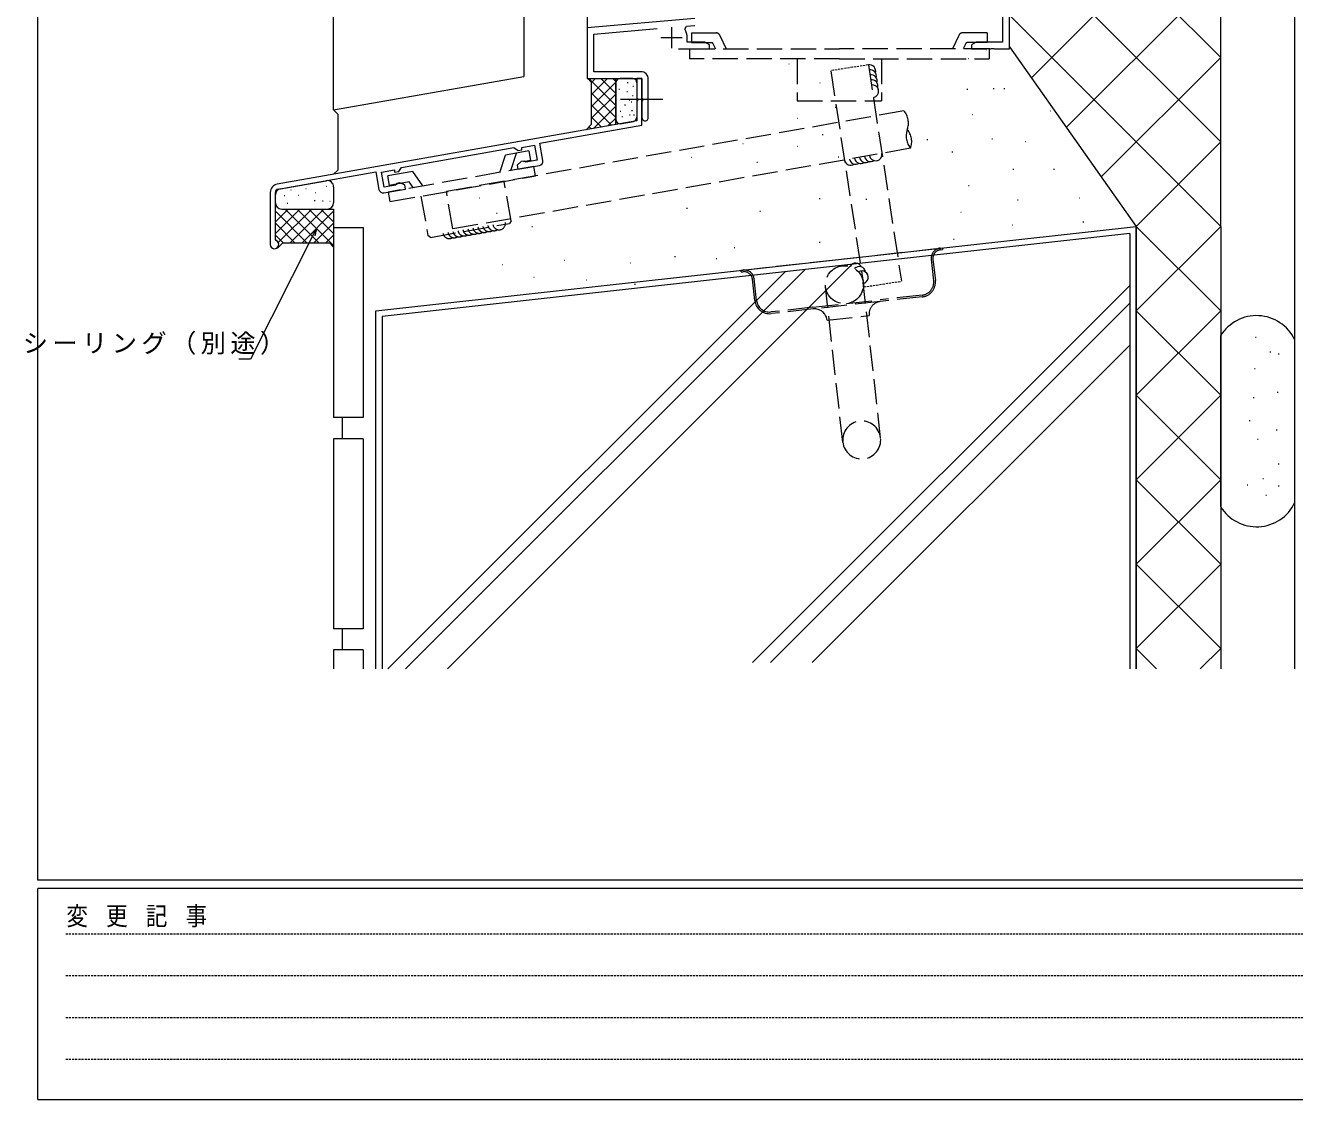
# Model space of a CAD drawing. Units: millimetres, scale not verified. Extents: x -567 to 567, y -403 to 403.
# Drawn here: x -565.7 to -265.2, y -403 to -148.6 of the extents above; entities that cross this region are included whole.
import ezdxf

# ---------------------------------------------------------------- set-up
doc = ezdxf.new("R2010")
doc.units = ezdxf.units.MM
doc.header["$LTSCALE"] = 2
for name, pattern in [('USER1', [0.375, 0.25, -0.125]), ('USER2', [13, 10, -1, 1, -1]), ('USER3', [4, 3, -1])]:
    doc.linetypes.add(name, pattern=pattern)
for name, color, linetype, lineweight in [('0-1_YKK_ZWAK', 7, 'Continuous', 18), ('0-3_YKK_11', 7, 'Continuous', 18), ('0-4_YKK_12', 2, 'Continuous', 18), ('0-5_YSS_K', 3, 'Continuous', 18), ('0-6_YKK_13', 4, 'Continuous', 18), ('0-7_YKK_D', 6, 'Continuous', 18)]:
    doc.layers.add(name, color=color, linetype=linetype, lineweight=lineweight)
doc.styles.add('ＭＳ ゴシック', font='')
doc.styles.get('ＭＳ ゴシック').set_extended_font_data('MS Gothic')

msp = doc.modelspace()

# ---------------------------------------------------------------- linework, layer by layer
at = {"layer": '0-1_YKK_ZWAK'}
for p, q in [((-562.726, -350.982), (-562.726, 399.018)), ((537.274, -350.982), (-562.726, -350.982)), ((-562.726, -402.982), (-562.726, -352.982)), ((483.274, -352.982), (-562.726, -352.982)), ((-562.726, -402.982), (483.274, -402.982))]:
    msp.add_line(p, q, dxfattribs=at)
at = {"layer": '0-1_YKK_ZWAK', "linetype": 'USER1'}
for p, q in [((-556.157, -363.714), (-201.596, -363.714)), ((-556.157, -373.612), (-201.596, -373.612)), ((-556.157, -383.51), (-201.596, -383.51)), ((-556.157, -393.408), (-201.596, -393.408))]:
    msp.add_line(p, q, dxfattribs=at)
at = {"layer": '0-3_YKK_11'}
for p, q in [((-332.728, -154.166), (-332.728, -106.166)), ((-334.358, -109.796), (-334.358, -152.536)), ((-407.228, -146.935), (-432.728, -149.166)), ((-432.728, -149.166), (-432.728, -161.166)), ((-431.098, -150.66), (-416.098, -149.347)), ((-412.728, -148.966), (-412.728, -153.966)), ((-409.589, -149.508), (-409.208, -148.745)), ((-409.208, -148.745), (-407.241, -148.573)), ((-431.098, -159.536), (-431.098, -150.66)), ((-415.228, -151.466), (-410.228, -151.466)), ((-409.028, -152.536), (-409.028, -151.466)), ((-404.819, -152.536), (-409.028, -152.536)), ((-403.728, -153.166), (-404.819, -152.536)), ((-403.728, -154.166), (-403.728, -153.166)), ((-340.637, -152.536), (-341.728, -153.166)), ((-341.728, -153.166), (-341.728, -154.166)), ((-334.358, -152.536), (-340.637, -152.536)), ((-411.078, -154.166), (-403.728, -154.166)), ((-341.728, -154.166), (-338.186, -154.166)), ((-338.186, -154.166), (-338.003, -154.046)), ((-338.003, -154.046), (-337.453, -154.046)), ((-337.453, -154.046), (-337.27, -154.166)), ((-337.27, -154.166), (-337.186, -154.166)), ((-337.186, -154.166), (-337.003, -154.046)), ((-337.003, -154.046), (-336.453, -154.046)), ((-336.453, -154.046), (-336.27, -154.166)), ((-336.27, -154.166), (-332.728, -154.166)), ((-432.728, -161.166), (-419.728, -161.166)), ((-420.028, -159.536), (-431.098, -159.536)), ((-420.928, -161.167), (-420.928, -165.708)), ((-419.728, -161.167), (-420.928, -161.167)), ((-419.728, -161.166), (-419.728, -165.708)), ((-419.728, -172.174), (-419.728, -161.167)), ((-418.228, -170.416), (-418.228, -161.336)), ((-420.928, -165.708), (-420.808, -165.892)), ((-420.808, -166.442), (-420.928, -166.625)), ((-420.928, -166.625), (-420.928, -171.167)), ((-420.808, -165.892), (-420.808, -166.442)), ((-419.728, -165.708), (-419.608, -165.891)), ((-419.608, -166.441), (-419.728, -166.624)), ((-419.728, -166.624), (-419.728, -170.416)), ((-419.608, -165.891), (-419.608, -166.441)), ((-420.928, -171.167), (-506.071, -186.18)), ((-443.924, -176.44), (-419.728, -172.174)), ((-448.162, -177.492), (-445.152, -176.961)), ((-445.152, -176.961), (-444.527, -180.507)), ((-443.195, -180.576), (-443.924, -176.44)), ((-476.62, -182.205), (-450.03, -177.517)), ((-450.03, -177.517), (-449.045, -178.206)), ((-449.045, -178.206), (-448.162, -178.05)), ((-448.162, -178.05), (-448.162, -177.492)), ((-505.863, -187.362), (-482.726, -183.282)), ((-482.726, -183.282), (-481.996, -187.418)), ((-481.393, -183.352), (-478.306, -182.807)), ((-478.306, -182.807), (-478.306, -183.366)), ((-478.306, -183.366), (-477.309, -183.19)), ((-477.309, -183.19), (-476.62, -182.205)), ((-448.305, -180.817), (-449.301, -181.653)), ((-449.301, -181.653), (-449.127, -182.638)), ((-449.127, -182.638), (-444.006, -181.735)), ((-447.641, -180.7), (-448.305, -180.817)), ((-447.415, -180.838), (-447.641, -180.7)), ((-447.189, -180.976), (-447.415, -180.838)), ((-444.527, -180.507), (-447.189, -180.976)), ((-480.768, -186.897), (-481.393, -183.352)), ((-477.941, -186.221), (-478.106, -186.427)), ((-477.776, -186.014), (-477.941, -186.221)), ((-477.112, -185.897), (-477.776, -186.014)), ((-475.891, -186.341), (-477.112, -185.897)), ((-507.724, -188.149), (-507.724, -200.471)), ((-506.524, -199.271), (-506.524, -188.149)), ((-480.838, -188.229), (-475.717, -187.326)), ((-478.106, -186.427), (-480.768, -186.897)), ((-475.717, -187.326), (-475.891, -186.341)), ((-506.339, -199.548), (-506.524, -199.271))]:
    msp.add_line(p, q, dxfattribs=at)
for centre, radius, start, end in [((-412.728, -151.466), 3.7, 0, 31.96331), ((-420.028, -161.336), 1.8, 0.00001, 89.99999), ((-418.978, -170.416), 0.75, 179.99999, 0.00001), ((-444.18, -180.75), 1, 280, 10), ((-505.724, -188.149), 2, 99.99999, 180.00002), ((-505.724, -188.149), 0.8, 99.99999, 180.00002), ((-481.012, -187.244), 1, 190.00002, 280), ((-506.724, -200.471), 1, 180.00002, 67.38012)]:
    msp.add_arc(centre, radius, start, end, dxfattribs=at)
at = {"layer": '0-4_YKK_12'}
for p, q in [((-432.728, 30.334), (-432.728, -161.166)), ((-432.728, -161.166), (-420.028, -161.166))]:
    msp.add_line(p, q, dxfattribs=at)
at = {"layer": '0-5_YSS_K'}
for p, q in [((-492.726, -168.595), (-492.726, 30.334)), ((-447.726, 30.334), (-447.726, -160.661)), ((-265.228, -126.166), (-265.229, -300.982)), ((-330.828, -128.072), (-282.728, -176.172)), ((-297.708, -131.166), (-327.547, -161.005)), ((-307.735, -131.166), (-282.728, -156.173)), ((-282.728, -196.17), (-282.728, -131.166)), ((-282.728, -136.175), (-319.276, -172.723)), ((-332.876, -146.022), (-282.728, -196.17)), ((-338.254, -154.279), (-338.154, -154.279)), ((-332.728, -153.666), (-302.726, -196.17)), ((-282.728, -156.173), (-311.001, -184.447)), ((-384.947, -157.703), (-384.847, -157.703)), ((-342.537, -156.419), (-342.437, -156.419)), ((-492.726, -168.595), (-447.726, -160.661)), ((-432.64, -161.078), (-431.728, -161.991)), ((-432.319, -161.166), (-425.928, -167.557)), ((-431.728, -162.168), (-430.726, -161.166)), ((-431.728, -164.996), (-427.898, -161.166)), ((-431.728, -161.991), (-431.728, -172.071)), ((-431.728, -167.825), (-425.928, -162.024)), ((-429.49, -161.166), (-425.928, -164.729)), ((-426.662, -161.166), (-425.928, -161.9)), ((-425.928, -172.048), (-425.928, -161.166)), ((-425.928, -162.166), (-425.928, -170.872)), ((-421.928, -161.166), (-424.928, -161.166)), ((-423.22, -162.137), (-423.02, -162.137)), ((-420.928, -162.166), (-420.928, -170.328)), ((-377.664, -162.198), (-377.564, -162.198)), ((-431.728, -164.586), (-425.928, -170.386)), ((-431.728, -170.653), (-425.928, -164.853)), ((-425.223, -163.688), (-425.023, -163.688)), ((-423.349, -164.269), (-423.149, -164.269)), ((-421.993, -165.173), (-421.793, -165.173)), ((-421.928, -162.977), (-421.728, -162.977)), ((-342.804, -163.688), (-342.604, -163.688)), ((-336.561, -163.509), (-336.361, -163.509)), ((-334.064, -163.509), (-333.864, -163.509)), ((-431.728, -167.414), (-426.919, -172.223)), ((-431.23, -172.983), (-425.928, -167.681)), ((-424.835, -166.078), (-424.635, -166.078)), ((-423.866, -167.37), (-423.666, -167.37)), ((-422.768, -166.207), (-422.568, -166.207)), ((-422.316, -166.659), (-422.116, -166.659)), ((-374.02, -167.969), (-373.82, -167.969)), ((-491.726, -169.595), (-492.726, -168.595)), ((-491.726, -169.595), (-491.726, -182.827)), ((-431.728, -170.243), (-429.323, -172.647)), ((-427.796, -172.378), (-425.928, -170.51)), ((-424.9, -168.856), (-424.7, -168.856)), ((-424.512, -170.148), (-424.312, -170.148)), ((-422.703, -169.761), (-422.503, -169.761)), ((-422.186, -168.727), (-421.986, -168.727)), ((-421.734, -169.761), (-421.534, -169.761)), ((-383.019, -170.546), (-382.919, -170.546)), ((-341.466, -169.69), (-341.366, -169.69)), ((-341.466, -169.69), (-341.366, -169.69)), ((-323.046, -168.833), (-322.946, -168.833)), ((-431.728, -172.071), (-432.942, -173.285)), ((-432.228, -172.571), (-431.728, -173.071)), ((-424.928, -171.872), (-421.754, -171.312)), ((-395.871, -176.539), (-395.771, -176.539)), ((-383.019, -177.181), (-382.919, -177.181)), ((-377.052, -174.39), (-376.852, -174.39)), ((-352.258, -175.639), (-352.058, -175.639)), ((-336.918, -175.46), (-336.718, -175.46)), ((-329.043, -176.111), (-328.943, -176.111)), ((-282.728, -176.172), (-302.726, -196.17)), ((-408.079, -179.75), (-407.979, -179.75)), ((-373.306, -179.741), (-373.106, -179.741)), ((-346.372, -178.493), (-346.172, -178.493)), ((-491.726, -182.827), (-492.726, -183.827)), ((-392.57, -180.99), (-392.37, -180.99)), ((-331.924, -182.595), (-331.724, -182.595)), ((-322.291, -182.595), (-322.091, -182.595)), ((-505.284, -187.26), (-494.487, -185.356)), ((-506.524, -190.566), (-506.524, -188.737)), ((-504.41, -188.837), (-504.31, -188.837)), ((-502.868, -187.546), (-502.768, -187.546)), ((-502.868, -187.546), (-502.768, -187.546)), ((-501.074, -188.765), (-500.974, -188.765)), ((-499.316, -187.188), (-499.216, -187.188)), ((-497.056, -188.156), (-496.956, -188.156)), ((-494.474, -186.65), (-494.374, -186.65)), ((-492.726, -186.833), (-492.726, -190.566)), ((-342.448, -186.519), (-342.248, -186.519)), ((-506.524, -197.896), (-500.694, -192.066)), ((-506.524, -195.067), (-503.523, -192.066)), ((-505.827, -200.028), (-497.866, -192.066)), ((-505.024, -192.066), (-492.726, -192.066)), ((-504.217, -192.066), (-496.214, -200.069)), ((-503.751, -190.675), (-503.551, -190.675)), ((-503.04, -200.069), (-495.037, -192.066)), ((-501.388, -192.066), (-492.728, -200.726)), ((-498.56, -192.066), (-492.726, -197.9)), ((-497.294, -190.07), (-497.094, -190.07)), ((-495.731, -192.066), (-492.726, -195.071)), ((-495.398, -190.11), (-495.198, -190.11)), ((-493.613, -190.235), (-493.513, -190.235)), ((-492.726, -192.066), (-492.726, -201.069)), ((-458.2, -189.381), (-458.1, -189.381)), ((-409.159, -191.871), (-408.959, -191.871)), ((-377.765, -189.552), (-377.565, -189.552)), ((-366.706, -189.73), (-366.506, -189.73)), ((-330.853, -189.908), (-330.653, -189.908)), ((-316.192, -189.381), (-316.092, -189.381)), ((-506.524, -192.588), (-499.043, -200.069)), ((-500.212, -200.069), (-492.726, -192.584)), ((-454.13, -193.02), (-454.03, -193.02)), ((-391.857, -192.584), (-391.657, -192.584)), ((-344.251, -192.806), (-344.151, -192.806)), ((-315.335, -195.081), (-315.135, -195.081)), ((-506.524, -195.416), (-501.871, -200.069)), ((-506.524, -198.244), (-504.699, -200.069)), ((-497.383, -200.069), (-492.726, -195.412)), ((-494.555, -200.069), (-492.726, -198.24)), ((-492.726, -196.47), (-485.726, -196.47)), ((-492.726, -196.47), (-492.726, -241.47)), ((-485.726, -196.47), (-485.726, -241.47)), ((-482.726, -216.169), (-302.726, -196.17)), ((-304.226, -197.846), (-481.226, -217.512)), ((-445.777, -196.231), (-445.677, -196.231)), ((-332.042, -195.803), (-331.942, -195.803)), ((-304.226, -197.846), (-304.226, -300.982)), ((-302.726, -300.982), (-302.726, -196.17)), ((-302.726, -196.17), (-302.726, -300.982)), ((-302.726, -196.17), (-282.728, -216.168)), ((-282.728, -196.17), (-302.726, -216.168)), ((-282.728, -196.17), (-282.728, -300.982)), ((-504.716, -200.069), (-506.021, -201.373)), ((-397.921, -201.146), (-397.721, -201.146)), ((-377.765, -199.897), (-377.565, -199.897)), ((-346.015, -199.184), (-345.815, -199.184)), ((-438.066, -204.15), (-437.966, -204.15)), ((-412.013, -203.286), (-411.813, -203.286)), ((-402.202, -203.821), (-402.002, -203.821)), ((-385.848, -206.915), (-479.916, -300.982)), ((-381.075, -206.384), (-475.673, -300.982)), ((-369.938, -205.147), (-465.774, -300.982)), ((-452.845, -205.22), (-452.745, -205.22)), ((-422.43, -204.792), (-422.33, -204.792)), ((-445.348, -208.217), (-445.248, -208.217)), ((-432.925, -208.859), (-432.825, -208.859)), ((-421.467, -209.886), (-421.267, -209.886)), ((-304.226, -210.146), (-393.563, -299.483)), ((-482.726, -300.982), (-482.726, -216.169)), ((-304.226, -214.388), (-389.32, -299.483)), ((-282.728, -216.168), (-302.726, -236.166)), ((-302.726, -216.168), (-282.728, -236.166)), ((-481.226, -217.483), (-481.226, -300.982)), ((-282.728, -262.581), (-282.728, -222.045)), ((-304.226, -224.288), (-379.421, -299.483)), ((-274.514, -222.429), (-274.314, -222.429)), ((-271.069, -225.874), (-270.869, -225.874)), ((-269.1, -226.366), (-268.901, -226.366)), ((-274.76, -229.811), (-274.56, -229.811)), ((-282.728, -236.166), (-302.726, -256.164)), ((-302.726, -236.166), (-282.728, -256.164)), ((-275.006, -236.701), (-274.806, -236.701)), ((-269.347, -235.471), (-269.147, -235.471)), ((-485.726, -241.47), (-492.726, -241.47)), ((-490.726, -241.47), (-490.726, -246.47)), ((-275.99, -242.114), (-275.79, -242.114)), ((-269.593, -244.329), (-269.393, -244.329)), ((-485.726, -246.47), (-492.726, -246.47)), ((-492.726, -246.47), (-492.726, -291.47)), ((-485.726, -246.47), (-485.726, -291.47)), ((-274.022, -246.543), (-273.822, -246.543)), ((-269.1, -252.449), (-268.901, -252.449)), ((-282.728, -256.164), (-302.726, -276.162)), ((-302.726, -256.164), (-282.728, -276.162)), ((-276.482, -257.37), (-276.282, -257.37)), ((-272.791, -255.894), (-272.591, -255.894)), ((-269.1, -257.616), (-268.901, -257.616)), ((-272.053, -259.831), (-271.853, -259.831)), ((-282.728, -276.162), (-302.726, -296.16)), ((-302.726, -276.162), (-282.728, -296.16)), ((-485.726, -291.47), (-492.726, -291.47)), ((-490.726, -291.47), (-490.726, -296.47)), ((-485.726, -296.47), (-492.726, -296.47)), ((-492.726, -296.47), (-492.726, -300.982)), ((-485.726, -296.47), (-485.726, -300.982)), ((-302.726, -296.16), (-297.904, -300.982)), ((-282.728, -296.16), (-287.55, -300.982))]:
    msp.add_line(p, q, dxfattribs=at)
at = {"layer": '0-5_YSS_K', "linetype": 'USER1'}
for p, q in [((-366.131, -157.941), (-375.028, -159.299)), ((-367.216, -210.518), (-358.319, -209.161))]:
    msp.add_line(p, q, dxfattribs=at)
at = {"layer": '0-5_YSS_K', "linetype": 'USER3'}
for p, q in [((-366.131, -157.941), (-358.314, -209.16)), ((-375.028, -159.299), (-367.211, -210.518)), ((-357.704, -168.82), (-466.036, -187.922)), ((-356.141, -177.683), (-464.473, -196.785)), ((-464.469, -196.785), (-466.032, -187.922))]:
    msp.add_line(p, q, dxfattribs=at)
at = {"layer": '0-5_YSS_K'}
msp.add_lwpolyline([(-504.716, -200.069), (-493.726, -200.069), (-492.726, -201.069)], dxfattribs=at)
for centre, radius, start, end in [((-365.905, -159.424), 1.5, 345.09904, 98.67722), ((-365.724, -160.61), 1.5, 345.09904, 98.67722), ((-424.928, -162.166), 1, 90, 180), ((-421.928, -162.166), 1, 0, 90), ((-365.543, -161.797), 1.5, 345.09904, 98.67722), ((-365.362, -162.983), 1.5, 345.09904, 98.67722), ((-365.181, -164.169), 1.5, 278.67722, 98.67722), ((-424.928, -170.872), 1, 180, 270), ((-421.928, -170.328), 1, 280, 0), ((-369.143, -179.976), 1.5, 190.0001, 303.57828), ((-367.962, -179.768), 1.5, 190.0001, 303.57828), ((-366.78, -179.559), 1.5, 190.0001, 303.57828), ((-365.598, -179.351), 1.5, 190.0001, 303.57828), ((-364.416, -179.143), 1.5, 190.0001, 10.0001), ((-370.325, -180.184), 1.5, 190.0001, 303.57828), ((-494.226, -186.833), 1.5, 0, 100), ((-505.024, -188.737), 1.5, 100, 180), ((-505.024, -190.566), 1.5, 180, 270), ((-494.226, -190.566), 1.5, 270, 0), ((-369.135, -206.358), 1.5, 22.39729, 153.23179), ((-368.271, -207.194), 1.5, 7.04678, 137.88128), ((-367.659, -208.229), 1.5, 283.34263, 122.53077), ((-274.228, -227.313), 10, 25.84644, 148.21167), ((-274.228, -257.313), 10, 211.78833, 334.14901)]:
    msp.add_arc(centre, radius, start, end, dxfattribs=at)
at = {"layer": '0-5_YSS_K', "linetype": 'USER3'}
for centre, radius, start, end in [((-361.151, -171.713), 4.5, 340.00021, 40.00016), ((-352.694, -174.791), 4.5, 160.00016, 220.00021), ((-360.37, -176.144), 4.5, 340.00016, 40.00021), ((-453.543, -195.495), 1.5, 190.0001, 10.0001), ((-465.361, -197.579), 1.5, 190.0001, 303.57828), ((-464.179, -197.371), 1.5, 190.0001, 303.57828), ((-462.997, -197.162), 1.5, 190.0001, 303.57828), ((-461.816, -196.954), 1.5, 190.0001, 303.57828), ((-460.634, -196.746), 1.5, 190.0001, 303.57828), ((-459.452, -196.537), 1.5, 190.0001, 303.57828), ((-458.27, -196.329), 1.5, 190.0001, 303.57828), ((-457.089, -196.12), 1.5, 190.0001, 303.57828), ((-455.907, -195.912), 1.5, 190.0001, 303.57828), ((-454.725, -195.704), 1.5, 190.0001, 303.57828)]:
    msp.add_arc(centre, radius, start, end, dxfattribs=at)
at = {"layer": '0-6_YKK_13', "linetype": 'USER3'}
for p, q in [((-408.003, -150.366), (-402.175, -150.366)), ((-408.003, -150.366), (-408.003, -152.666)), ((-408.003, -152.666), (-403.194, -152.666)), ((-402.922, -152.839), (-402.303, -154.166)), ((-401.268, -150.944), (-399.766, -154.166)), ((-344.737, -150.944), (-346.24, -154.166)), ((-338.003, -150.366), (-343.831, -150.366)), ((-343.084, -152.839), (-343.702, -154.166)), ((-338.003, -152.666), (-342.812, -152.666)), ((-338.003, -150.366), (-338.003, -152.666)), ((-408.503, -154.166), (-373.003, -154.166)), ((-408.503, -154.166), (-408.503, -156.466)), ((-337.503, -154.166), (-373.003, -154.166)), ((-337.503, -154.166), (-337.503, -156.466)), ((-373.003, -156.466), (-408.503, -156.466)), ((-383.003, -156.466), (-383.003, -166.466)), ((-373.003, -156.466), (-337.503, -156.466)), ((-363.003, -156.466), (-363.003, -166.466)), ((-383.003, -166.466), (-363.003, -166.466)), ((-453.354, -183.383), (-452.023, -179.29)), ((-446.516, -178.319), (-452.023, -179.29)), ((-450.76, -182.926), (-449.429, -178.832)), ((-446.516, -178.319), (-446.117, -180.584)), ((-474, -183.165), (-480, -184.223)), ((-445.364, -181.974), (-479.832, -188.052)), ((-471.595, -186.599), (-474, -183.165)), ((-446.117, -180.584), (-447.785, -180.878)), ((-444.964, -184.239), (-445.364, -181.974)), ((-480, -184.223), (-479.6, -186.488)), ((-474.844, -185.649), (-479.6, -186.488)), ((-479.433, -190.317), (-444.964, -184.239)), ((-473.895, -187.005), (-474.844, -185.649)), ((-450.701, -194.897), (-452.351, -185.542)), ((-479.832, -188.052), (-479.433, -190.317)), ((-472.047, -189.015), (-470.397, -198.37)), ((-450.701, -194.897), (-451.106, -195.476)), ((-469.818, -198.776), (-451.106, -195.476)), ((-469.818, -198.776), (-470.397, -198.37)), ((-395.833, -206.515), (-349.12, -201.325)), ((-351.241, -203.975), (-350.677, -209.044)), ((-350.843, -203.931), (-350.28, -208.999)), ((-349.076, -201.722), (-348.579, -201.667)), ((-396.286, -206.967), (-395.789, -206.912)), ((-393.017, -213.748), (-393.58, -208.679)), ((-392.619, -213.704), (-393.182, -208.635)), ((-363.245, -246.259), (-367.33, -209.485)), ((-372.19, -247.253), (-376.275, -210.479)), ((-353.416, -212.467), (-363.355, -213.571)), ((-353.372, -212.865), (-363.311, -213.969)), ((-379.257, -215.338), (-389.196, -216.442)), ((-379.213, -215.736), (-389.152, -216.84)), ((-379.257, -215.338), (-363.355, -213.571)), ((-363.311, -213.969), (-379.213, -215.736)), ((-375.9, -218.386), (-365.961, -217.282))]:
    msp.add_line(p, q, dxfattribs=at)
at = {"layer": '0-6_YKK_13', "linetype": 'USER2'}
msp.add_line((-414.782, -166.166), (-424.673, -166.166), dxfattribs=at)
at = {"layer": '0-6_YKK_13', "linetype": 'USER3'}
for points in [[(-349.12, -201.325), (-348.623, -201.269), (-348.579, -201.667)], [(-396.286, -206.967), (-396.33, -206.57), (-395.833, -206.515)]]:
    msp.add_lwpolyline(points, dxfattribs=at)
msp.add_circle((-371.803, -209.982), 4.5, dxfattribs=at)
for centre, radius, start, end in [((-403.194, -152.966), 0.3, 25, 90), ((-402.175, -151.366), 1, 25, 90), ((-343.831, -151.366), 1, 90, 155), ((-342.812, -152.966), 0.3, 90, 155), ((-348.855, -203.71), 2.4, 96.34, 186.34), ((-348.855, -203.71), 2, 96.34, 186.34), ((-395.568, -208.9), 2.4, 6.34, 96.34), ((-395.568, -208.9), 2, 6.34, 96.34), ((-353.758, -209.386), 3.1, 276.34, 6.34), ((-353.758, -209.386), 3.5, 276.34, 6.34), ((-389.538, -213.361), 3.5, 186.34, 276.34), ((-389.538, -213.361), 3.1, 186.34, 276.34), ((-378.882, -218.717), 3, 6.34, 96.34), ((-362.979, -216.951), 3, 96.34, 186.34), ((-367.717, -246.756), 4.5, 6.34, 186.34), ((-367.717, -246.756), 4.5, 186.34, 6.34)]:
    msp.add_arc(centre, radius, start, end, dxfattribs=at)
at = {"layer": '0-7_YKK_D'}
for p, q in [((-497.565, -198.173), (-512.433, -227.594)), ((-497.972, -197.968), (-496.799, -196.656)), ((-496.799, -196.656), (-497.565, -198.173)), ((-496.799, -196.656), (-497.159, -198.379)), ((-512.433, -227.594), (-515.133, -227.594))]:
    msp.add_line(p, q, dxfattribs=at)

# ---------------------------------------------------------------- texts
at = {"layer": '0-1_YKK_ZWAK', "insert": (-555.991, -362.192), "char_height": 4.399, "attachment_point": 7, "style": 'ＭＳ ゴシック'}
msp.add_mtext('\\T1.23;\\W0.85;変\\~更\\~記\\~事', dxfattribs=at)
at = {"layer": '0-7_YKK_D', "color": 7, "insert": (-566.333, -226.594), "char_height": 4.399, "attachment_point": 7, "style": 'ＭＳ ゴシック'}
msp.add_mtext('\\T1.17;シーリング（別途）', dxfattribs=at)

doc.saveas('drawing.dxf')
